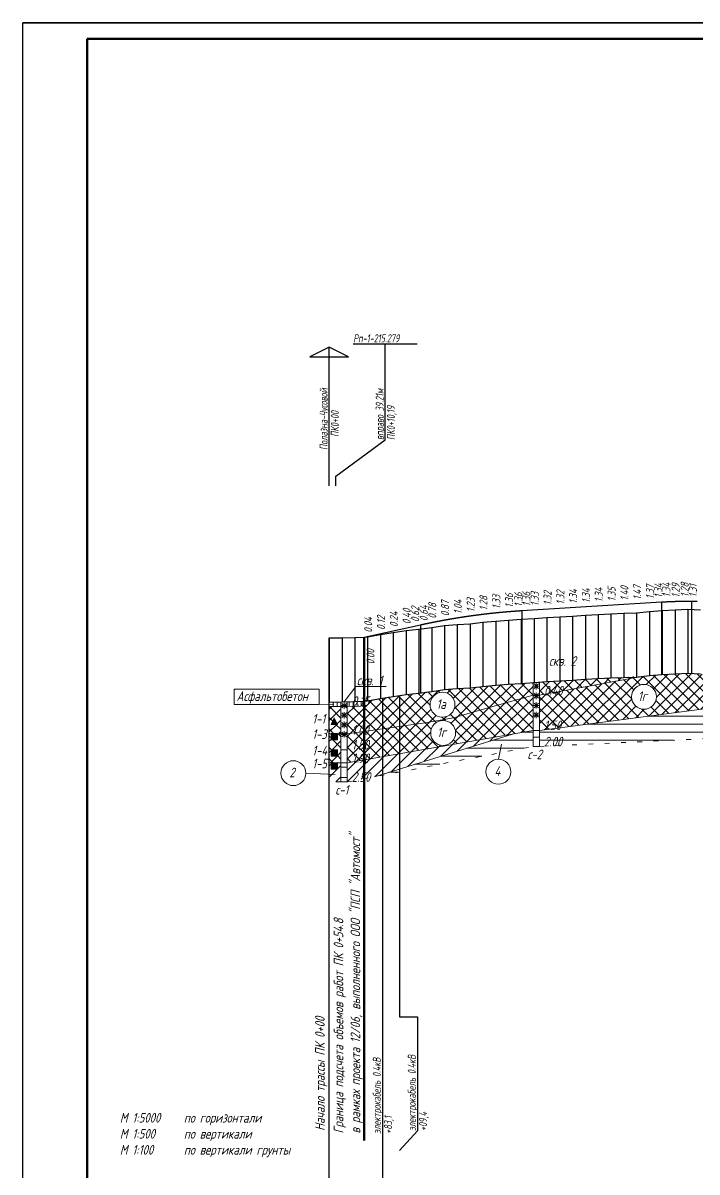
# Model space of a CAD drawing. Extents: x 2172 to 5772, y -842 to -248.
# Drawn here: x 2171.6 to 2382.1, y -607.3 to -248.5 of the extents above; entities that cross this region are included whole.
import ezdxf

# ---------------------------------------------------------------- set-up
doc = ezdxf.new("R2010")
doc.units = 0
doc.header["$MEASUREMENT"] = 0
for name, pattern in [('CONTI', [0]), ('STROT', [1.7, 0.5, -1.2]), ('TP0', [0])]:
    doc.linetypes.add(name, pattern=pattern)
doc.layers.get('0').update_dxf_attribs({"linetype": 'CONTINUOUS'})
for name, color, linetype in [('RAMKA', 7, 'CONTI'), ('РАБОЧИЕ_ОТМЕТКИ', 1, 'CONTINUOUS'), ('ЧЕРНЫЙ_ПРОФИЛЬ', 7, 'CONTINUOUS')]:
    doc.layers.add(name, color=color, linetype=linetype)
doc.layers.add('геология', color=7, linetype='CONTINUOUS', lineweight=20)
doc.layers.add('КРАСНЫЙ_ПРОФИЛЬ', color=1, linetype='CONTINUOUS', lineweight=30)
doc.styles.add('eskd', font='spds.shx', dxfattribs={"width": 1.2, "oblique": 15})
doc.styles.add('ГОСТ', font='gost.TTF', dxfattribs={"oblique": 15, "height": 1})
pattern_1 = [(45, (2172.2283, -872.4663), (-1.767767, 1.767767), []), (135, (2172.2283, -872.4663), (-1.767767, -1.767767), [])]

msp = doc.modelspace()

# ---------------------------------------------------------------- hatches: boundary and pattern name
at = {"layer": 'геология', "linetype": 'Continuous'}
h = msp.add_hatch(dxfattribs=at)
h.set_pattern_fill('ANSI37', color=1, scale=20, style=0)
h.paths.add_polyline_path([(2391.96, -451.88), (2391.19, -451.79), (2387.22, -451.92), (2383.23, -451.78), (2379.23, -451.58), (2375.23, -451.7), (2371.23, -451.97), (2367.23, -452.28), (2365.23, -452.49), (2343.73, -456.44), (2332.89, -458.42), (2332.89, -469.42), (2391.96, -461.66)])
edge = h.paths.add_edge_path(flags=16)
edge.add_arc((2365.54, -458.92), 3.89, 0, 360)
h = msp.add_hatch(dxfattribs=at)
h.set_pattern_fill('ANSI37', color=1, scale=20, style=0)
h.set_pattern_definition(pattern_1)
h.paths.add_polyline_path([(2270.88, -461.99), (2267.23, -461.99), (2267.23, -470.49), (2267.8, -470.49), (2267.8, -470.33), (2269.8, -470.33), (2269.8, -470.49), (2270.88, -470.49)])
h.paths.add_polyline_path([(2268.8, -465.53), (2269.8, -467.53), (2267.8, -467.53)], flags=16)
h.paths.add_polyline_path([(2283.85, -459.36), (2283.23, -459.46), (2279.23, -460.15), (2277.23, -460.27), (2277.23, -461.82), (2272.88, -461.99), (2272.88, -470.49), (2283.85, -468.93)])
h.paths.add_polyline_path([(2330.89, -458.42), (2330.89, -454.49), (2327.23, -454.78), (2323.23, -455.07), (2319.23, -455.37), (2315.23, -455.65), (2311.23, -456.18), (2307.23, -456.22), (2303.23, -456.64), (2299.23, -457.22), (2295.23, -457.74), (2291.23, -458.22), (2289.15, -458.52), (2289.15, -458.53), (2289.15, -468.18), (2297.18, -467.05), (2306.05, -465.53), (2313.56, -463.25)])
h.paths.add_polyline_path([(2298.72, -461.39, -1), (2306.51, -461.39, -1)], flags=16)
h.paths.add_polyline_path([(2365.23, -452.49), (2363.23, -452.55), (2359.23, -452.82), (2355.23, -453), (2351.23, -453.2), (2347.23, -453.44), (2343.23, -453.71), (2339.23, -453.92), (2335.23, -454.18), (2331.89, -454.42), (2332.89, -454.42), (2332.89, -458.42), (2343.73, -456.44)])
h.paths.add_polyline_path([(2273.56, -471.51), (2281.65, -471.51), (2281.65, -467), (2273.56, -467)], flags=9)
h.paths.add_polyline_path([(2273.56, -462.49), (2281.44, -462.49), (2281.44, -457.99), (2273.56, -457.99)], flags=9)
h.paths.add_polyline_path([(2299.97, -463.45), (2305.29, -463.45), (2305.29, -458.94), (2299.97, -458.94)], flags=8)
h.paths.add_polyline_path([(2333.56, -459.24), (2342.3, -459.24), (2342.3, -454.74), (2333.56, -454.74)], flags=9)
h = msp.add_hatch(dxfattribs=at)
h.set_pattern_fill('ANSI31', scale=20, style=0)
h.set_pattern_definition([(45, (3009.719, -466.3003), (-1.767767, 1.767767), [])])
h.paths.add_polyline_path([(3024.68, -465.91), (3015.76, -464.47), (3007.24, -462.45), (2997.85, -461.68), (2997.85, -470.68), (3055.94, -477.73), (3055.94, -469.73), (3044.55, -467.49), (3036.55, -466.35), (3028.12, -466.35), (3024.68, -465.91, -0.370657), (3027.98, -469.75, -1), (3020.2, -469.75, -0.459155)], flags=16)
h.paths.add_polyline_path([(2270.88, -479.49), (2269.8, -479.49), (2269.8, -481.49), (2267.8, -481.49), (2267.8, -479.49), (2267.23, -479.49), (2267.23, -485.49), (2270.88, -485.49)])
h.paths.add_polyline_path([(2283.85, -477.58), (2272.88, -479.49), (2272.88, -485.49), (2281.35, -483.87), (2283.85, -483.1)])
h.paths.add_polyline_path([(2289.15, -476.66), (2283.85, -477.58), (2283.85, -483.1), (2289.15, -481.46)])
h.paths.add_polyline_path([(2324.49, -470.53), (2289.15, -476.66), (2289.15, -481.46)])
h.paths.add_polyline_path([(2452.64, -457.26), (2408.72, -463.75), (2452.64, -462.26)])
h.paths.add_polyline_path([(2471.99, -457.35), (2454.64, -457.26), (2454.64, -462.26), (2471.99, -463.35)])
h.paths.add_polyline_path([(2488.41, -456.14), (2473.99, -457.35), (2473.99, -463.35)])
h.paths.add_polyline_path([(2875.22, -457.24), (2858.12, -459.78, -0.155125), (2858.84, -462.03, -0.157311), (2858.1, -464.3), (2875.22, -464.24)])
h.paths.add_polyline_path([(2851.06, -462.03, -0.0993), (2851.36, -460.52), (2841.52, -461.43), (2819.36, -464.43), (2851.8, -464.32, -0.15899)])
h.paths.add_polyline_path([(2745.59, -484.75), (2715.94, -483.84), (2745.59, -505.75)])
h.paths.add_polyline_path([(2738.51, -490.07, -1), (2730.73, -490.07, -1)], flags=16)
h.paths.add_polyline_path([(2752.78, -485.12), (2747.59, -484.75), (2747.59, -505.75)])
h.paths.add_polyline_path([(2935.15, -460.11), (2926.47, -461.49), (2918.13, -462.45), (2908.33, -462.13), (2902.6, -461.02), (2893.45, -459.68), (2877.22, -457.24), (2877.22, -464.24), (2902.58, -467.01), (2935.15, -467.61)])
h.paths.add_polyline_path([(2995.85, -461.68), (2976.39, -460.02), (2968.65, -459.63), (2964.35, -460.26), (2952.45, -460.33), (2937.15, -460.11), (2937.15, -467.61), (2995.85, -470.68)])
h.paths.add_polyline_path([(2965.26, -464.37, -1), (2973.04, -464.37, -1)], flags=16)
h.paths.add_polyline_path([(3024.68, -465.91), (3015.76, -464.47), (3007.24, -462.45), (2997.85, -461.68), (2997.85, -470.68), (3023.62, -473.61, -0.37925), (3020.2, -469.75, -0.459155)], flags=0)
h.paths.add_polyline_path([(3055.94, -469.73), (3044.55, -467.49), (3036.55, -466.35), (3028.12, -466.35), (3015.76, -464.47), (3007.24, -462.45), (2997.85, -461.68), (2997.85, -470.68), (3055.94, -477.73)])
h.paths.add_polyline_path([(3020.2, -469.75, -1), (3027.98, -469.75, -1)], flags=0)
h.paths.add_polyline_path([(3022.11, -471.8), (3026.34, -471.8), (3026.34, -467.3), (3022.11, -467.3)], flags=8)
h.paths.add_polyline_path([(2998.52, -471.4), (3006.62, -471.4), (3006.62, -466.9), (2998.52, -466.9)], flags=8)
h.paths.add_polyline_path([(2998.52, -471.4), (3006.62, -471.4), (3006.62, -466.9), (2998.52, -466.9)], flags=8)
h = msp.add_hatch(dxfattribs=at)
h.set_pattern_fill('ANSI31', scale=10, angle=45, style=0)
h.set_pattern_definition([(90, (2172.2283, -872.4663), (-1.25, 2e-16), [])])
h.paths.add_polyline_path([(2270.88, -460.51), (2267.23, -460.54), (2267.23, -461.99), (2270.88, -461.99)])
h.paths.add_polyline_path([(2277.23, -460.27), (2275.23, -460.39), (2271.88, -460.49), (2272.88, -460.49), (2272.88, -461.99), (2277.23, -461.82)])
h.paths.add_polyline_path([(2273.56, -462.49), (2281.44, -462.49), (2281.44, -457.99), (2273.56, -457.99)], flags=9)
h = msp.add_hatch(dxfattribs=at)
h.set_pattern_fill('ANSI37', color=1, scale=20, style=0)
h.set_pattern_definition(pattern_1)
h.paths.add_polyline_path([(2289.15, -458.52), (2287.23, -458.81), (2283.85, -459.36), (2283.85, -468.93), (2289.15, -468.18)])
h = msp.add_hatch(dxfattribs=at)
h.set_pattern_fill('ANSI37', color=1, scale=20, style=0)
h.set_pattern_definition(pattern_1)
h.paths.add_polyline_path([(2330.89, -469.42), (2330.89, -458.42), (2313.56, -463.25), (2306.05, -465.53), (2297.18, -467.05), (2289.15, -468.18), (2289.15, -476.66)])
h.paths.add_polyline_path([(2298.92, -470.19, -1), (2306.71, -470.19, -1)], flags=16)
h = msp.add_hatch(dxfattribs=at)
h.set_pattern_fill('ANSI31', scale=20, angle=135, style=0)
h.set_pattern_definition([(180, (2172.2283, -872.4663), (-4e-16, -2.5), [])])
h.paths.add_polyline_path([(2471.99, -463.35), (2454.64, -462.26), (2454.64, -472.26), (2458.65, -478.97), (2471.99, -477.35)])
h.paths.add_polyline_path([(2452.64, -472.26), (2452.64, -462.26), (2442.52, -462.6), (2442.25, -463.7, -0.414214), (2446.14, -467.59, -1), (2438.36, -467.59, -0.414214), (2442.25, -463.7), (2442.52, -462.6), (2408.72, -463.75), (2406.67, -464.05), (2406.67, -480.05), (2439.39, -480.84)])
h.paths.add_polyline_path([(2419.86, -470.83, -1), (2427.64, -470.83, -1)], flags=16)
h.paths.add_polyline_path([(2439.39, -480.84), (2406.67, -480.05), (2406.67, -502.05)])
h.paths.add_polyline_path([(2419.76, -485.54, -1), (2427.54, -485.54, -1)], flags=16)
h.paths.add_polyline_path([(2404.67, -480.05), (2396.99, -480.26), (2404.67, -502.05)])
h.paths.add_polyline_path([(2404.67, -464.05), (2393.96, -461.66), (2393.96, -471.66), (2396.99, -480.26), (2404.67, -480.05)])
h.paths.add_polyline_path([(2391.96, -461.66), (2332.89, -469.42), (2332.89, -474.42), (2391.96, -471.66)])
h.paths.add_polyline_path([(2388.88, -466.43), (2388.88, -464.43), (2390.88, -464.43), (2390.88, -466.43)], flags=16)
h.paths.add_polyline_path([(2330.89, -474.42), (2330.89, -469.42), (2324.49, -470.53), (2289.15, -481.46), (2289.15, -482.38)])
h.paths.add_polyline_path([(2289.15, -482.38), (2289.15, -481.46), (2283.85, -483.1), (2283.85, -483.39)])
h.paths.add_polyline_path([(2283.85, -483.1), (2281.35, -483.87), (2283.85, -483.39)])
h.paths.add_polyline_path([(2455.32, -472.99), (2464.06, -472.99), (2464.06, -468.48), (2455.32, -468.48)], flags=24)
h.paths.add_polyline_path([(2450.17, -476.98), (2457.83, -476.98), (2457.83, -472.47), (2450.17, -472.47)], flags=9)
h.paths.add_polyline_path([(2421.77, -472.88), (2426, -472.88), (2426, -468.38), (2421.77, -468.38)], flags=8)
h.paths.add_polyline_path([(2407.35, -480.7), (2416.09, -480.7), (2416.09, -476.19), (2407.35, -476.19)], flags=24)
h.paths.add_polyline_path([(2407.35, -464.74), (2415.45, -464.74), (2415.45, -460.23), (2407.35, -460.23)], flags=9)
h.paths.add_polyline_path([(2421.66, -487.59), (2425.68, -487.59), (2425.68, -483.09), (2421.66, -483.09)], flags=8)
h.paths.add_polyline_path([(2407.35, -502.84), (2415.87, -502.84), (2415.87, -498.34), (2407.35, -498.34)], flags=9)
h.paths.add_polyline_path([(2394.63, -472.38), (2403.37, -472.38), (2403.37, -467.87), (2394.63, -467.87)], flags=24)
h.paths.add_polyline_path([(2389.48, -476.37), (2396.93, -476.37), (2396.93, -471.86), (2389.48, -471.86)], flags=9)
h.paths.add_polyline_path([(2382.23, -466.93), (2389.9, -466.93), (2389.9, -462.43), (2382.23, -462.43)], flags=24)
h.paths.add_polyline_path([(2333.56, -470.09), (2341.45, -470.09), (2341.45, -465.58), (2333.56, -465.58)], flags=24)
h.paths.add_polyline_path([(2333.56, -475.15), (2342.3, -475.15), (2342.3, -470.65), (2333.56, -470.65)], flags=9)
msp.add_hatch(color=7, dxfattribs=at).paths.add_polyline_path([(2268.8, -465.53), (2267.8, -467.53), (2269.8, -467.53)])
h = msp.add_hatch(dxfattribs=at)
h.set_pattern_fill('ANSI37', color=1, scale=20, style=0)
h.set_pattern_definition(pattern_1)
h.paths.add_polyline_path([(2283.85, -468.93), (2272.88, -470.49), (2272.88, -479.49), (2283.85, -477.58)])
h = msp.add_hatch(dxfattribs=at)
h.set_pattern_fill('ANSI37', color=1, scale=20, style=0)
h.set_pattern_definition(pattern_1)
h.paths.add_polyline_path([(2289.15, -468.18), (2283.85, -468.93), (2283.85, -477.58), (2289.15, -476.66)])
h = msp.add_hatch(dxfattribs=at)
h.set_pattern_fill('ANSI31', scale=26, angle=135, style=0)
h.set_pattern_definition([(180, (5083.623, -2918.8065), (-7e-16, -3.25), [])])
h.paths.add_polyline_path([(2332.89, -469.42), (2330.89, -469.42), (2330.89, -474.42), (2332.89, -474.42)])
h = msp.add_hatch(dxfattribs=at)
h.set_pattern_fill('ANSI37', color=1, scale=20, style=0)
h.paths.add_polyline_path([(2270.88, -470.49), (2269.8, -470.49), (2269.8, -472.33), (2267.8, -472.33), (2267.8, -470.49), (2267.23, -470.49), (2267.23, -479.49), (2270.88, -479.49)])
h.paths.add_polyline_path([(2269.8, -475.43), (2269.8, -477.43), (2267.8, -477.43), (2267.8, -475.43)], flags=16)
at = {"layer": 'геология', "ltscale": 7}
for points in [[(2269.8, -472.33), (2269.8, -470.33), (2267.8, -470.33), (2267.8, -472.33)], [(2269.8, -477.43), (2269.8, -475.43), (2267.8, -475.43), (2267.8, -477.43)], [(2269.8, -481.49), (2269.8, -479.49), (2267.8, -479.49), (2267.8, -481.49)]]:
    msp.add_hatch(color=7, dxfattribs=at).paths.add_polyline_path(points)
at = {"layer": 'геология', "linetype": 'Continuous'}
h = msp.add_hatch(dxfattribs=at)
h.set_pattern_fill('ANSI31', scale=26, angle=135, style=0)
h.set_pattern_definition([(180, (5067.7794, -2924.8748), (-7e-16, -3.25), [])])
h.paths.add_polyline_path([(2272.88, -479.49), (2270.88, -479.49), (2270.88, -485.49), (2272.88, -485.49)])

# ---------------------------------------------------------------- linework, layer by layer
at = {"linetype": 'TP0'}
for p, q in [((2171.6, -842.48), (2171.6, -248.48)), ((2171.6, -248.48), (3301.6, -248.48)), ((3301.6, -248.48), (2171.6, -248.48)), ((2267.23, -349.73), (2261.23, -352.73)), ((2267.23, -352.73), (2267.23, -349.73)), ((2273.23, -352.73), (2267.23, -349.73)), ((2274.75, -348.71), (2294.75, -348.71)), ((2284.75, -378.71), (2284.75, -348.71)), ((2261.23, -352.73), (2273.23, -352.73)), ((2267.23, -377.73), (2267.23, -352.73)), ((2267.23, -390.03), (2267.23, -377.73)), ((2269.27, -390.01), (2284.75, -378.71)), ((2267.23, -393.03), (2267.23, -390.03)), ((2269.27, -393.01), (2269.27, -390.01)), ((2289.15, -458.53), (2289.15, -558.85)), ((2283.85, -459.36), (2283.85, -553.85)), ((2283.85, -553.85), (2283.85, -559.73)), ((2283.85, -559.73), (2283.85, -595.35)), ((2294.77, -558.85), (2294.77, -594.47))]:
    msp.add_line(p, q, dxfattribs=at)
at = {"linetype": 'Continuous'}
for p, q in [((2267.23, -612.48), (2267.23, -440.54)), ((2283.85, -595.35), (2283.85, -600.22)), ((2294.77, -594.47), (2289.15, -600.59)), ((2283.85, -600.22), (2283.85, -612.48))]:
    msp.add_line(p, q, dxfattribs=at)
at = {"color": 1, "linetype": 'Continuous', "lineweight": 50}
msp.add_line((2278.19, -597.47), (2278.19, -440.29), dxfattribs=at)
at = {"linetype": 'Continuous'}
msp.add_lwpolyline([(2289.15, -558.85), (2294.77, -558.85)], dxfattribs=at)
at = {"layer": 'RAMKA', "color": 250, "lineweight": 70}
for p, q in [((2191.6, -837.48), (2191.6, -253.48)), ((2191.6, -253.48), (3296.6, -253.48))]:
    msp.add_line(p, q, dxfattribs=at)
at = {"layer": 'геология', "color": 7, "linetype": 'Continuous'}
for p, q in [((2271.88, -460.49), (2275.53, -455.69)), ((2275.53, -455.69), (2284.97, -455.69)), ((2330.89, -454.42), (2332.89, -454.42)), ((2343.73, -456.44), (2365.23, -452.49)), ((2313.56, -463.25), (2330.89, -458.42)), ((2330.89, -458.42), (2332.89, -458.42)), ((2330.89, -458.42), (2332.89, -458.42)), ((2332.89, -458.42), (2343.73, -456.44)), ((2264.07, -461.34), (2268.69, -461.18)), ((2270.88, -461.99), (2267.23, -461.99)), ((2270.88, -461.99), (2272.88, -461.99)), ((2272.88, -461.99), (2270.88, -461.99)), ((2272.88, -461.99), (2277.23, -461.82)), ((2277.23, -461.82), (2277.23, -460.27)), ((2332.89, -469.42), (2391.96, -461.66)), ((2268.8, -465.53), (2267.8, -467.53)), ((2269.8, -467.53), (2268.8, -465.53)), ((2297.18, -467.05), (2306.05, -465.53)), ((2306.05, -465.53), (2313.56, -463.25)), ((2267.8, -467.53), (2269.8, -467.53)), ((2272.88, -470.49), (2297.18, -467.05)), ((2272.88, -479.49), (2330.89, -469.42)), ((2330.89, -469.42), (2332.89, -469.42)), ((2330.89, -469.42), (2332.89, -469.42)), ((2270.88, -470.49), (2267.23, -470.49)), ((2268.8, -470.33), (2267.8, -472.33)), ((2267.8, -472.33), (2269.8, -472.33)), ((2269.8, -472.33), (2268.8, -470.33)), ((2270.88, -470.49), (2272.88, -470.49)), ((2270.88, -470.49), (2272.88, -470.49)), ((2324.49, -470.53), (2281.35, -483.87)), ((2270.88, -475.49), (2272.88, -475.49)), ((2320.06, -478.43), (2321.06, -473.74)), ((2330.89, -474.42), (2332.89, -474.42)), ((2330.89, -474.42), (2332.89, -474.42)), ((2270.88, -479.49), (2267.23, -479.49)), ((2270.88, -479.49), (2272.88, -479.49)), ((2270.88, -479.49), (2272.88, -479.49)), ((2259.92, -482.76), (2269.06, -483.16)), ((2270.88, -485.49), (2272.88, -485.49))]:
    msp.add_line(p, q, dxfattribs=at)
at = {"layer": 'геология', "color": 7, "linetype": 'Continuous', "ltscale": 5}
for p, q in [((2330.89, -454.42), (2330.89, -474.42)), ((2332.89, -454.42), (2332.89, -474.42)), ((2270.88, -460.49), (2270.88, -485.49)), ((2272.88, -460.49), (2272.88, -485.49))]:
    msp.add_line(p, q, dxfattribs=at)
at = {"layer": 'геология', "color": 1, "linetype": 'Continuous'}
for p, q in [((2330.9, -455.6), (2332.9, -455.6)), ((2331.2, -456.31), (2332.61, -454.89)), ((2332.61, -456.31), (2331.2, -454.89)), ((2331.9, -454.6), (2331.9, -456.6)), ((2330.9, -458.6), (2332.9, -458.6)), ((2331.2, -459.31), (2332.61, -457.89)), ((2332.61, -459.31), (2331.2, -457.89)), ((2331.9, -457.6), (2331.9, -459.6)), ((2270.9, -461.67), (2272.9, -461.67)), ((2271.19, -462.38), (2272.61, -460.96)), ((2272.61, -462.38), (2271.19, -460.96)), ((2271.9, -460.67), (2271.9, -462.67)), ((2330.9, -461.6), (2332.9, -461.6)), ((2331.2, -462.31), (2332.61, -460.89)), ((2332.61, -462.31), (2331.2, -460.89)), ((2331.9, -460.6), (2331.9, -462.6)), ((2270.9, -464.67), (2272.9, -464.67)), ((2271.19, -465.38), (2272.61, -463.96)), ((2272.61, -465.38), (2271.19, -463.96)), ((2271.9, -463.67), (2271.9, -465.67)), ((2330.9, -464.6), (2332.9, -464.6)), ((2331.2, -465.31), (2332.61, -463.89)), ((2332.61, -465.31), (2331.2, -463.89)), ((2331.9, -463.6), (2331.9, -465.6)), ((2270.9, -467.67), (2272.9, -467.67)), ((2271.19, -468.38), (2272.61, -466.96)), ((2272.61, -468.38), (2271.19, -466.96)), ((2271.19, -471.38), (2272.61, -469.96)), ((2272.61, -471.38), (2271.19, -469.96)), ((2271.9, -466.67), (2271.9, -468.67)), ((2271.9, -469.67), (2271.9, -471.67)), ((2270.9, -470.67), (2272.9, -470.67))]:
    msp.add_line(p, q, dxfattribs=at)
at = {"layer": 'геология', "color": 7, "ltscale": 7}
for p, q in [((2269.8, -470.33), (2267.8, -470.33)), ((2267.8, -470.33), (2267.8, -472.33)), ((2267.8, -472.33), (2269.8, -472.33)), ((2269.8, -472.33), (2269.8, -470.33)), ((2269.8, -475.43), (2267.8, -475.43)), ((2267.8, -475.43), (2267.8, -477.43)), ((2269.8, -477.43), (2269.8, -475.43)), ((2267.8, -477.43), (2269.8, -477.43)), ((2269.8, -479.49), (2267.8, -479.49)), ((2267.8, -479.49), (2267.8, -481.49)), ((2269.8, -481.49), (2269.8, -479.49)), ((2267.8, -481.49), (2269.8, -481.49))]:
    msp.add_line(p, q, dxfattribs=at)
at = {"layer": 'геология', "color": 7, "linetype": 'STROT', "ltscale": 3}
for p, q in [((2332.89, -474.42), (2391.96, -471.66)), ((2272.88, -485.49), (2330.89, -474.42)), ((2270.88, -485.49), (2267.23, -485.49))]:
    msp.add_line(p, q, dxfattribs=at)
at = {"layer": 'геология', "color": 7, "linetype": 'Continuous'}
msp.add_lwpolyline([(2237.57, -456.52), (2264.07, -456.52), (2264.07, -461.34), (2237.57, -461.34)], close=True, dxfattribs=at)
for centre in [(2365.54, -458.92), (2302.61, -461.39), (2302.81, -470.19), (2256.03, -482.76), (2320.06, -482.32)]:
    msp.add_circle(centre, 3.89, dxfattribs=at)
at = {"layer": 'КРАСНЫЙ_ПРОФИЛЬ'}
for p, q in [((2327.4, -431.98), (2371.04, -429.3)), ((2371.04, -429.3), (2371.04, -451.97)), ((2380.39, -429.01), (2380.39, -451.63)), ((2327.4, -431.98), (2327.4, -454.69)), ((2278.19, -440.29), (2295.69, -436.44)), ((2295.69, -436.44), (2295.69, -457.71)), ((2278.19, -440.29), (2278.19, -460.28))]:
    msp.add_line(p, q, dxfattribs=at)
for points in [[(2371.04, -429.3), (2371.08, -429.29), (2371.12, -429.29), (2371.16, -429.29), (2371.2, -429.29), (2371.23, -429.28), (2371.24, -429.28), (2371.28, -429.28), (2371.32, -429.28), (2371.36, -429.28), (2371.4, -429.27), (2371.44, -429.27), (2371.48, -429.27), (2371.52, -429.27), (2371.56, -429.27), (2371.6, -429.26), (2371.64, -429.26), (2371.68, -429.26), (2371.72, -429.26), (2371.76, -429.25), (2371.8, -429.25), (2371.84, -429.25), (2371.88, -429.25), (2371.92, -429.24), (2371.96, -429.24), (2372, -429.24), (2372.04, -429.24), (2372.08, -429.24), (2372.12, -429.23), (2372.16, -429.23), (2372.2, -429.23), (2372.24, -429.23), (2372.28, -429.23), (2372.32, -429.22), (2372.36, -429.22), (2372.4, -429.22), (2372.44, -429.22), (2372.48, -429.21), (2372.52, -429.21), (2372.56, -429.21), (2372.6, -429.21), (2372.64, -429.21), (2372.68, -429.2), (2372.72, -429.2), (2372.76, -429.2), (2372.8, -429.2), (2372.84, -429.2), (2372.88, -429.19), (2372.92, -429.19), (2372.96, -429.19), (2373, -429.19), (2373.04, -429.19), (2373.08, -429.18), (2373.12, -429.18), (2373.16, -429.18), (2373.2, -429.18), (2373.24, -429.18), (2373.28, -429.18), (2373.32, -429.17), (2373.36, -429.17), (2373.4, -429.17), (2373.44, -429.17), (2373.48, -429.17), (2373.52, -429.16), (2373.56, -429.16), (2373.6, -429.16), (2373.64, -429.16), (2373.68, -429.16), (2373.72, -429.16), (2373.76, -429.15), (2373.8, -429.15), (2373.84, -429.15), (2373.88, -429.15), (2373.92, -429.15), (2373.96, -429.14), (2374, -429.14), (2374.04, -429.14), (2374.08, -429.14), (2374.12, -429.14), (2374.16, -429.14), (2374.2, -429.13), (2374.24, -429.13), (2374.28, -429.13), (2374.32, -429.13), (2374.36, -429.13), (2374.4, -429.13), (2374.44, -429.13), (2374.48, -429.12), (2374.52, -429.12), (2374.56, -429.12), (2374.6, -429.12), (2374.64, -429.12), (2374.68, -429.12), (2374.72, -429.11), (2374.76, -429.11), (2374.8, -429.11), (2374.84, -429.11), (2374.88, -429.11), (2374.92, -429.11), (2374.96, -429.11), (2375, -429.1), (2375.04, -429.1), (2375.08, -429.1), (2375.12, -429.1), (2375.16, -429.1), (2375.2, -429.1), (2375.23, -429.1), (2375.24, -429.1), (2375.28, -429.09), (2375.32, -429.09), (2375.36, -429.09), (2375.4, -429.09), (2375.44, -429.09), (2375.48, -429.09), (2375.52, -429.09), (2375.56, -429.09), (2375.6, -429.08), (2375.64, -429.08), (2375.68, -429.08), (2375.72, -429.08), (2375.76, -429.08), (2375.8, -429.08), (2375.84, -429.08), (2375.88, -429.08), (2375.92, -429.07), (2375.96, -429.07), (2376, -429.07), (2376.04, -429.07), (2376.08, -429.07), (2376.12, -429.07), (2376.16, -429.07), (2376.2, -429.07), (2376.24, -429.07), (2376.28, -429.06), (2376.32, -429.06), (2376.36, -429.06), (2376.4, -429.06), (2376.44, -429.06), (2376.48, -429.06), (2376.52, -429.06), (2376.56, -429.06), (2376.6, -429.06), (2376.64, -429.06), (2376.68, -429.05), (2376.72, -429.05), (2376.76, -429.05), (2376.8, -429.05), (2376.84, -429.05), (2376.88, -429.05), (2376.92, -429.05), (2376.96, -429.05), (2377, -429.05), (2377.04, -429.05), (2377.08, -429.05), (2377.12, -429.04), (2377.16, -429.04), (2377.2, -429.04), (2377.24, -429.04), (2377.28, -429.04), (2377.32, -429.04), (2377.36, -429.04), (2377.4, -429.04), (2377.44, -429.04), (2377.48, -429.04), (2377.52, -429.04), (2377.56, -429.04), (2377.6, -429.03), (2377.64, -429.03), (2377.68, -429.03), (2377.72, -429.03), (2377.76, -429.03), (2377.8, -429.03), (2377.84, -429.03), (2377.88, -429.03), (2377.92, -429.03), (2377.96, -429.03), (2378, -429.03), (2378.04, -429.03), (2378.08, -429.03), (2378.12, -429.03), (2378.16, -429.03), (2378.2, -429.02), (2378.24, -429.02), (2378.28, -429.02), (2378.32, -429.02), (2378.36, -429.02), (2378.4, -429.02), (2378.44, -429.02), (2378.48, -429.02), (2378.52, -429.02), (2378.56, -429.02), (2378.6, -429.02), (2378.64, -429.02), (2378.68, -429.02), (2378.72, -429.02), (2378.76, -429.02), (2378.8, -429.02), (2378.84, -429.02), (2378.88, -429.02), (2378.92, -429.02), (2378.96, -429.02), (2379, -429.02), (2379.04, -429.02), (2379.08, -429.01), (2379.12, -429.01), (2379.16, -429.01), (2379.2, -429.01), (2379.23, -429.01), (2379.24, -429.01), (2379.28, -429.01), (2379.32, -429.01), (2379.36, -429.01), (2379.4, -429.01), (2379.44, -429.01), (2379.48, -429.01), (2379.52, -429.01), (2379.56, -429.01), (2379.6, -429.01), (2379.64, -429.01), (2379.68, -429.01), (2379.72, -429.01), (2379.76, -429.01), (2379.8, -429.01), (2379.84, -429.01), (2379.88, -429.01), (2379.92, -429.01), (2379.96, -429.01), (2380, -429.01), (2380.04, -429.01), (2380.08, -429.01), (2380.12, -429.01), (2380.16, -429.01), (2380.2, -429.01), (2380.24, -429.01), (2380.28, -429.01), (2380.32, -429.01), (2380.36, -429.01), (2380.4, -429.01), (2380.44, -429.01), (2380.48, -429.01), (2380.52, -429.01), (2380.56, -429.01), (2380.6, -429.01), (2380.64, -429.01), (2380.68, -429.01), (2380.72, -429.01), (2380.76, -429.01), (2380.8, -429.01), (2380.84, -429.01), (2380.88, -429.01), (2380.92, -429.01), (2380.96, -429.01), (2381, -429.01), (2381.04, -429.01), (2381.08, -429.01), (2381.12, -429.01), (2381.16, -429.01), (2381.2, -429.01), (2381.24, -429.01), (2381.28, -429.01), (2381.32, -429.01), (2381.36, -429.01), (2381.4, -429.01), (2381.44, -429.01), (2381.48, -429.01), (2381.52, -429.01), (2381.56, -429.01), (2381.6, -429.01), (2381.64, -429.01), (2381.68, -429.01), (2381.72, -429.02), (2381.76, -429.02), (2381.8, -429.02), (2381.84, -429.02), (2381.88, -429.02), (2381.92, -429.02), (2381.96, -429.02), (2382, -429.02), (2382.04, -429.02), (2382.08, -429.02), (2382.12, -429.02)], [(2295.69, -436.44), (2295.73, -436.43), (2295.77, -436.42), (2295.81, -436.41), (2295.85, -436.4), (2295.89, -436.39), (2295.93, -436.38), (2295.97, -436.38), (2296.01, -436.37), (2296.05, -436.36), (2296.09, -436.35), (2296.13, -436.34), (2296.17, -436.33), (2296.21, -436.32), (2296.25, -436.31), (2296.29, -436.31), (2296.33, -436.3), (2296.37, -436.29), (2296.41, -436.28), (2296.45, -436.27), (2296.49, -436.26), (2296.53, -436.25), (2296.57, -436.25), (2296.61, -436.24), (2296.64, -436.23), (2296.68, -436.22), (2296.72, -436.21), (2296.76, -436.2), (2296.8, -436.19), (2296.84, -436.19), (2296.88, -436.18), (2296.92, -436.17), (2296.96, -436.16), (2297, -436.15), (2297.04, -436.14), (2297.08, -436.13), (2297.12, -436.13), (2297.16, -436.12), (2297.2, -436.11), (2297.24, -436.1), (2297.28, -436.09), (2297.32, -436.08), (2297.36, -436.07), (2297.4, -436.07), (2297.44, -436.06), (2297.48, -436.05), (2297.52, -436.04), (2297.56, -436.03), (2297.6, -436.02), (2297.64, -436.02), (2297.68, -436.01), (2297.72, -436), (2297.76, -435.99), (2297.8, -435.98), (2297.84, -435.97), (2297.88, -435.97), (2297.92, -435.96), (2297.96, -435.95), (2298, -435.94), (2298.04, -435.93), (2298.08, -435.92), (2298.12, -435.92), (2298.16, -435.91), (2298.2, -435.9), (2298.24, -435.89), (2298.28, -435.88), (2298.32, -435.87), (2298.36, -435.87), (2298.4, -435.86), (2298.44, -435.85), (2298.48, -435.84), (2298.52, -435.83), (2298.56, -435.82), (2298.6, -435.82), (2298.64, -435.81), (2298.68, -435.8), (2298.72, -435.79), (2298.76, -435.78), (2298.8, -435.77), (2298.84, -435.77), (2298.88, -435.76), (2298.92, -435.75), (2298.96, -435.74), (2299, -435.73), (2299.04, -435.73), (2299.08, -435.72), (2299.12, -435.71), (2299.16, -435.7), (2299.2, -435.69), (2299.23, -435.69), (2299.24, -435.69), (2299.28, -435.68), (2299.32, -435.67), (2299.36, -435.66), (2299.4, -435.65), (2299.44, -435.65), (2299.48, -435.64), (2299.52, -435.63), (2299.56, -435.62), (2299.6, -435.61), (2299.64, -435.61), (2299.68, -435.6), (2299.72, -435.59), (2299.76, -435.58), (2299.8, -435.57), (2299.84, -435.57), (2299.88, -435.56), (2299.92, -435.55), (2299.96, -435.54), (2300, -435.53), (2300.04, -435.53), (2300.08, -435.52), (2300.12, -435.51), (2300.16, -435.5), (2300.2, -435.49), (2300.24, -435.49), (2300.28, -435.48), (2300.32, -435.47), (2300.36, -435.46), (2300.4, -435.45), (2300.44, -435.45), (2300.48, -435.44), (2300.52, -435.43), (2300.56, -435.42), (2300.6, -435.42), (2300.64, -435.41), (2300.68, -435.4), (2300.72, -435.39), (2300.76, -435.38), (2300.8, -435.38), (2300.84, -435.37), (2300.88, -435.36), (2300.92, -435.35), (2300.96, -435.35), (2301, -435.34), (2301.04, -435.33), (2301.08, -435.32), (2301.12, -435.31), (2301.16, -435.31), (2301.2, -435.3), (2301.24, -435.29), (2301.28, -435.28), (2301.32, -435.28), (2301.36, -435.27), (2301.4, -435.26), (2301.44, -435.25), (2301.48, -435.25), (2301.52, -435.24), (2301.56, -435.23), (2301.6, -435.22), (2301.64, -435.21), (2301.68, -435.21), (2301.72, -435.2), (2301.76, -435.19), (2301.8, -435.18), (2301.84, -435.18), (2301.88, -435.17), (2301.92, -435.16), (2301.96, -435.15), (2302, -435.15), (2302.04, -435.14), (2302.08, -435.13), (2302.12, -435.12), (2302.16, -435.12), (2302.2, -435.11), (2302.24, -435.1), (2302.28, -435.09), (2302.32, -435.09), (2302.36, -435.08), (2302.4, -435.07), (2302.44, -435.06), (2302.48, -435.06), (2302.52, -435.05), (2302.56, -435.04), (2302.6, -435.03), (2302.64, -435.03), (2302.68, -435.02), (2302.72, -435.01), (2302.76, -435.01), (2302.8, -435), (2302.84, -434.99), (2302.88, -434.98), (2302.92, -434.98), (2302.96, -434.97), (2303, -434.96), (2303.04, -434.95), (2303.08, -434.95), (2303.12, -434.94), (2303.16, -434.93), (2303.2, -434.92), (2303.23, -434.92), (2303.24, -434.92), (2303.28, -434.91), (2303.32, -434.9), (2303.36, -434.9), (2303.4, -434.89), (2303.44, -434.88), (2303.48, -434.87), (2303.52, -434.87), (2303.56, -434.86), (2303.6, -434.85), (2303.64, -434.84), (2303.68, -434.84), (2303.72, -434.83), (2303.76, -434.82), (2303.8, -434.82), (2303.84, -434.81), (2303.88, -434.8), (2303.92, -434.79), (2303.96, -434.79), (2304, -434.78), (2304.04, -434.77), (2304.08, -434.77), (2304.12, -434.76), (2304.16, -434.75), (2304.2, -434.74), (2304.24, -434.74), (2304.28, -434.73), (2304.32, -434.72), (2304.36, -434.72), (2304.4, -434.71), (2304.44, -434.7), (2304.48, -434.7), (2304.52, -434.69), (2304.56, -434.68), (2304.6, -434.67), (2304.64, -434.67), (2304.68, -434.66), (2304.72, -434.65), (2304.76, -434.65), (2304.8, -434.64), (2304.84, -434.63), (2304.88, -434.63), (2304.92, -434.62), (2304.96, -434.61), (2305, -434.6), (2305.04, -434.6), (2305.08, -434.59), (2305.12, -434.58), (2305.16, -434.58), (2305.2, -434.57), (2305.24, -434.56), (2305.28, -434.56), (2305.32, -434.55), (2305.36, -434.54), (2305.4, -434.54), (2305.44, -434.53), (2305.48, -434.52), (2305.52, -434.51), (2305.56, -434.51), (2305.6, -434.5), (2305.64, -434.49), (2305.68, -434.49), (2305.72, -434.48), (2305.76, -434.47), (2305.8, -434.47), (2305.84, -434.46), (2305.88, -434.45), (2305.92, -434.45), (2305.96, -434.44), (2306, -434.43), (2306.04, -434.43), (2306.08, -434.42), (2306.12, -434.41), (2306.16, -434.41), (2306.2, -434.4), (2306.24, -434.39), (2306.28, -434.39), (2306.32, -434.38), (2306.36, -434.37), (2306.4, -434.37), (2306.44, -434.36), (2306.48, -434.35), (2306.52, -434.35), (2306.56, -434.34), (2306.6, -434.33), (2306.64, -434.33), (2306.68, -434.32), (2306.72, -434.31), (2306.76, -434.31), (2306.8, -434.3), (2306.84, -434.29), (2306.88, -434.29), (2306.92, -434.28), (2306.96, -434.27), (2307, -434.27), (2307.04, -434.26), (2307.08, -434.25), (2307.12, -434.25), (2307.16, -434.24), (2307.2, -434.24), (2307.23, -434.23), (2307.24, -434.23), (2307.28, -434.22), (2307.32, -434.22), (2307.36, -434.21), (2307.4, -434.2), (2307.44, -434.2), (2307.48, -434.19), (2307.52, -434.18), (2307.56, -434.18), (2307.6, -434.17), (2307.64, -434.16), (2307.68, -434.16), (2307.72, -434.15), (2307.76, -434.15), (2307.8, -434.14), (2307.84, -434.13), (2307.88, -434.13), (2307.92, -434.12), (2307.96, -434.11), (2308, -434.11), (2308.04, -434.1), (2308.08, -434.09), (2308.12, -434.09), (2308.16, -434.08), (2308.2, -434.08), (2308.24, -434.07), (2308.28, -434.06), (2308.32, -434.06), (2308.36, -434.05), (2308.4, -434.04), (2308.44, -434.04), (2308.48, -434.03), (2308.52, -434.03), (2308.56, -434.02), (2308.6, -434.01), (2308.64, -434.01), (2308.68, -434), (2308.72, -433.99), (2308.76, -433.99), (2308.8, -433.98), (2308.84, -433.98), (2308.88, -433.97), (2308.92, -433.96), (2308.96, -433.96), (2309, -433.95), (2309.04, -433.94), (2309.08, -433.94), (2309.12, -433.93), (2309.16, -433.93), (2309.2, -433.92), (2309.24, -433.91), (2309.28, -433.91), (2309.32, -433.9), (2309.36, -433.9), (2309.4, -433.89), (2309.44, -433.88), (2309.48, -433.88), (2309.52, -433.87), (2309.56, -433.87), (2309.6, -433.86), (2309.64, -433.85), (2309.68, -433.85), (2309.72, -433.84), (2309.76, -433.84), (2309.8, -433.83), (2309.84, -433.82), (2309.88, -433.82), (2309.92, -433.81), (2309.96, -433.81), (2310, -433.8), (2310.04, -433.79), (2310.08, -433.79), (2310.12, -433.78), (2310.16, -433.78), (2310.2, -433.77), (2310.24, -433.76), (2310.28, -433.76), (2310.32, -433.75), (2310.36, -433.75), (2310.4, -433.74), (2310.44, -433.74), (2310.48, -433.73), (2310.52, -433.72), (2310.56, -433.72), (2310.6, -433.71), (2310.64, -433.71), (2310.68, -433.7), (2310.72, -433.69), (2310.76, -433.69), (2310.8, -433.68), (2310.84, -433.68), (2310.88, -433.67), (2310.92, -433.67), (2310.96, -433.66), (2311, -433.65), (2311.04, -433.65), (2311.08, -433.64), (2311.12, -433.64), (2311.16, -433.63), (2311.2, -433.63), (2311.23, -433.62), (2311.24, -433.62), (2311.28, -433.61), (2311.32, -433.61), (2311.36, -433.6), (2311.4, -433.6), (2311.44, -433.59), (2311.48, -433.59), (2311.52, -433.58), (2311.56, -433.57), (2311.6, -433.57), (2311.64, -433.56), (2311.68, -433.56), (2311.72, -433.55), (2311.76, -433.55), (2311.8, -433.54), (2311.84, -433.54), (2311.88, -433.53), (2311.92, -433.52), (2311.96, -433.52), (2312, -433.51), (2312.04, -433.51), (2312.08, -433.5), (2312.12, -433.5), (2312.16, -433.49), (2312.2, -433.49), (2312.24, -433.48), (2312.28, -433.48), (2312.32, -433.47), (2312.36, -433.46), (2312.4, -433.46), (2312.44, -433.45), (2312.48, -433.45), (2312.52, -433.44), (2312.56, -433.44), (2312.6, -433.43), (2312.64, -433.43), (2312.68, -433.42), (2312.72, -433.42), (2312.76, -433.41), (2312.8, -433.4), (2312.84, -433.4), (2312.88, -433.39), (2312.92, -433.39), (2312.96, -433.38), (2313, -433.38), (2313.04, -433.37), (2313.08, -433.37), (2313.12, -433.36), (2313.16, -433.36), (2313.2, -433.35), (2313.24, -433.35), (2313.28, -433.34), (2313.32, -433.34), (2313.36, -433.33), (2313.4, -433.32), (2313.44, -433.32), (2313.48, -433.31), (2313.52, -433.31), (2313.56, -433.3), (2313.6, -433.3), (2313.64, -433.29), (2313.68, -433.29), (2313.72, -433.28), (2313.76, -433.28), (2313.8, -433.27), (2313.84, -433.27), (2313.88, -433.26), (2313.92, -433.26), (2313.96, -433.25), (2314, -433.25), (2314.04, -433.24), (2314.08, -433.24), (2314.12, -433.23), (2314.16, -433.23), (2314.2, -433.22), (2314.24, -433.22), (2314.28, -433.21), (2314.32, -433.21), (2314.36, -433.2), (2314.4, -433.2), (2314.44, -433.19), (2314.48, -433.19), (2314.52, -433.18), (2314.56, -433.18), (2314.6, -433.17), (2314.64, -433.17), (2314.68, -433.16), (2314.72, -433.16), (2314.76, -433.15), (2314.8, -433.15), (2314.84, -433.14), (2314.88, -433.14), (2314.92, -433.13), (2314.96, -433.13), (2315, -433.12), (2315.04, -433.12), (2315.08, -433.11), (2315.12, -433.11), (2315.16, -433.1), (2315.2, -433.1), (2315.23, -433.09), (2315.24, -433.09), (2315.28, -433.09), (2315.32, -433.08), (2315.36, -433.08), (2315.4, -433.07), (2315.44, -433.07), (2315.48, -433.06), (2315.52, -433.06), (2315.56, -433.05), (2315.6, -433.05), (2315.64, -433.04), (2315.68, -433.04), (2315.72, -433.03), (2315.76, -433.03), (2315.8, -433.02), (2315.84, -433.02), (2315.88, -433.01), (2315.92, -433.01), (2315.96, -433), (2316, -433), (2316.04, -433), (2316.08, -432.99), (2316.12, -432.99), (2316.16, -432.98), (2316.2, -432.98), (2316.24, -432.97), (2316.28, -432.97), (2316.32, -432.96), (2316.36, -432.96), (2316.4, -432.95), (2316.44, -432.95), (2316.48, -432.94), (2316.52, -432.94), (2316.56, -432.93), (2316.6, -432.93), (2316.64, -432.93), (2316.68, -432.92), (2316.72, -432.92), (2316.76, -432.91), (2316.8, -432.91), (2316.84, -432.9), (2316.88, -432.9), (2316.92, -432.89), (2316.96, -432.89), (2317, -432.88), (2317.04, -432.88), (2317.08, -432.88), (2317.12, -432.87), (2317.16, -432.87), (2317.2, -432.86), (2317.24, -432.86), (2317.28, -432.85), (2317.32, -432.85), (2317.36, -432.84), (2317.4, -432.84), (2317.44, -432.83), (2317.48, -432.83), (2317.52, -432.83), (2317.56, -432.82), (2317.6, -432.82), (2317.64, -432.81), (2317.68, -432.81), (2317.72, -432.8), (2317.76, -432.8), (2317.8, -432.8), (2317.84, -432.79), (2317.88, -432.79), (2317.92, -432.78), (2317.96, -432.78), (2318, -432.77), (2318.04, -432.77), (2318.08, -432.76), (2318.12, -432.76), (2318.16, -432.76), (2318.2, -432.75), (2318.24, -432.75), (2318.28, -432.74), (2318.32, -432.74), (2318.36, -432.73), (2318.4, -432.73), (2318.44, -432.73), (2318.48, -432.72), (2318.52, -432.72), (2318.56, -432.71), (2318.6, -432.71), (2318.64, -432.71), (2318.68, -432.7), (2318.72, -432.7), (2318.76, -432.69), (2318.8, -432.69), (2318.84, -432.68), (2318.88, -432.68), (2318.92, -432.68), (2318.96, -432.67), (2319, -432.67), (2319.04, -432.66), (2319.08, -432.66), (2319.12, -432.66), (2319.16, -432.65), (2319.2, -432.65), (2319.23, -432.64), (2319.24, -432.64), (2319.28, -432.64), (2319.32, -432.63), (2319.36, -432.63), (2319.4, -432.63), (2319.44, -432.62), (2319.48, -432.62), (2319.52, -432.61), (2319.56, -432.61), (2319.6, -432.61), (2319.64, -432.6), (2319.68, -432.6), (2319.72, -432.59), (2319.76, -432.59), (2319.8, -432.59), (2319.84, -432.58), (2319.88, -432.58), (2319.92, -432.57), (2319.96, -432.57), (2320, -432.57), (2320.04, -432.56), (2320.08, -432.56), (2320.12, -432.56), (2320.16, -432.55), (2320.2, -432.55), (2320.24, -432.54), (2320.28, -432.54), (2320.32, -432.54), (2320.36, -432.53), (2320.4, -432.53), (2320.44, -432.52), (2320.48, -432.52), (2320.52, -432.52), (2320.56, -432.51), (2320.6, -432.51), (2320.64, -432.5), (2320.68, -432.5), (2320.72, -432.5), (2320.76, -432.49), (2320.8, -432.49), (2320.84, -432.49), (2320.88, -432.48), (2320.92, -432.48), (2320.96, -432.47), (2321, -432.47), (2321.04, -432.47), (2321.08, -432.46), (2321.12, -432.46), (2321.16, -432.46), (2321.2, -432.45), (2321.24, -432.45), (2321.28, -432.45), (2321.32, -432.44), (2321.36, -432.44), (2321.4, -432.43), (2321.44, -432.43), (2321.48, -432.43), (2321.52, -432.42), (2321.56, -432.42), (2321.6, -432.42), (2321.64, -432.41), (2321.68, -432.41), (2321.72, -432.41), (2321.76, -432.4), (2321.8, -432.4), (2321.84, -432.39), (2321.88, -432.39), (2321.92, -432.39), (2321.96, -432.38), (2322, -432.38), (2322.04, -432.38), (2322.08, -432.37), (2322.12, -432.37), (2322.16, -432.37), (2322.2, -432.36), (2322.24, -432.36), (2322.28, -432.36), (2322.32, -432.35), (2322.36, -432.35), (2322.4, -432.35), (2322.44, -432.34), (2322.48, -432.34), (2322.52, -432.33), (2322.56, -432.33), (2322.6, -432.33), (2322.64, -432.32), (2322.68, -432.32), (2322.72, -432.32), (2322.76, -432.31), (2322.8, -432.31), (2322.84, -432.31), (2322.88, -432.3), (2322.92, -432.3), (2322.96, -432.3), (2323, -432.29), (2323.04, -432.29), (2323.08, -432.29), (2323.12, -432.28), (2323.16, -432.28), (2323.2, -432.28), (2323.23, -432.28), (2323.24, -432.27), (2323.28, -432.27), (2323.32, -432.27), (2323.36, -432.26), (2323.4, -432.26), (2323.44, -432.26), (2323.48, -432.25), (2323.52, -432.25), (2323.56, -432.25), (2323.6, -432.25), (2323.64, -432.24), (2323.68, -432.24), (2323.72, -432.24), (2323.76, -432.23), (2323.8, -432.23), (2323.84, -432.23), (2323.88, -432.22), (2323.92, -432.22), (2323.96, -432.22), (2324, -432.21), (2324.04, -432.21), (2324.08, -432.21), (2324.12, -432.2), (2324.16, -432.2), (2324.2, -432.2), (2324.24, -432.19), (2324.28, -432.19), (2324.32, -432.19), (2324.36, -432.19), (2324.4, -432.18), (2324.44, -432.18), (2324.48, -432.18), (2324.52, -432.17), (2324.56, -432.17), (2324.6, -432.17), (2324.64, -432.16), (2324.68, -432.16), (2324.72, -432.16), (2324.76, -432.16), (2324.8, -432.15), (2324.84, -432.15), (2324.88, -432.15), (2324.92, -432.14), (2324.96, -432.14), (2325, -432.14), (2325.04, -432.13), (2325.08, -432.13), (2325.12, -432.13), (2325.16, -432.13), (2325.2, -432.12), (2325.24, -432.12), (2325.28, -432.12), (2325.32, -432.11), (2325.36, -432.11), (2325.4, -432.11), (2325.44, -432.11), (2325.48, -432.1), (2325.52, -432.1), (2325.56, -432.1), (2325.6, -432.09), (2325.64, -432.09), (2325.68, -432.09), (2325.72, -432.09), (2325.76, -432.08), (2325.8, -432.08), (2325.84, -432.08), (2325.88, -432.07), (2325.92, -432.07), (2325.96, -432.07), (2326, -432.07), (2326.04, -432.06), (2326.08, -432.06), (2326.12, -432.06), (2326.16, -432.06), (2326.2, -432.05), (2326.24, -432.05), (2326.28, -432.05), (2326.32, -432.04), (2326.36, -432.04), (2326.4, -432.04), (2326.44, -432.04), (2326.48, -432.03), (2326.52, -432.03), (2326.56, -432.03), (2326.6, -432.03), (2326.64, -432.02), (2326.68, -432.02), (2326.72, -432.02), (2326.76, -432.02), (2326.8, -432.01), (2326.84, -432.01), (2326.88, -432.01), (2326.92, -432.01), (2326.96, -432), (2327, -432), (2327.04, -432), (2327.08, -432), (2327.12, -431.99), (2327.16, -431.99), (2327.2, -431.99), (2327.23, -431.99), (2327.24, -431.99), (2327.28, -431.98), (2327.32, -431.98), (2327.36, -431.98), (2327.4, -431.98)]]:
    msp.add_lwpolyline(points, dxfattribs=at)
at = {"layer": 'ЧЕРНЫЙ_ПРОФИЛЬ'}
for p, q in [((2331.23, -434.42), (2335.23, -434.14)), ((2335.23, -434.14), (2339.23, -433.91)), ((2335.23, -434.14), (2335.23, -454.14)), ((2339.23, -433.91), (2343.23, -433.7)), ((2339.23, -433.91), (2339.23, -453.91)), ((2343.23, -433.7), (2347.23, -433.44)), ((2343.23, -433.7), (2343.23, -453.7)), ((2347.23, -433.44), (2351.23, -433.21)), ((2347.23, -433.44), (2347.23, -453.44)), ((2351.23, -433.21), (2355.23, -432.97)), ((2351.23, -433.21), (2351.23, -453.21)), ((2355.23, -432.97), (2359.23, -432.84)), ((2355.23, -432.97), (2355.23, -452.97)), ((2359.23, -432.84), (2363.23, -432.73)), ((2359.23, -432.84), (2359.23, -452.84)), ((2363.23, -432.73), (2367.23, -432.28)), ((2363.23, -432.73), (2363.23, -452.73)), ((2367.23, -432.28), (2371.23, -431.97)), ((2367.23, -432.28), (2367.23, -452.28)), ((2371.23, -431.97), (2375.23, -431.7)), ((2371.23, -431.97), (2371.23, -451.97)), ((2375.23, -431.7), (2379.23, -431.58)), ((2375.23, -431.7), (2375.23, -451.7)), ((2379.23, -431.58), (2379.23, -451.58)), ((2379.23, -431.58), (2383.23, -431.78)), ((2291.23, -438.23), (2295.23, -437.78)), ((2295.23, -437.78), (2299.23, -437.26)), ((2295.23, -437.78), (2295.23, -457.78)), ((2299.23, -437.26), (2303.23, -436.67)), ((2299.23, -437.26), (2299.23, -457.26)), ((2303.23, -436.67), (2307.23, -436.31)), ((2303.23, -436.67), (2303.23, -456.67)), ((2307.23, -436.31), (2311.23, -436.09)), ((2307.23, -436.31), (2307.23, -456.31)), ((2311.23, -436.09), (2315.23, -435.65)), ((2311.23, -436.09), (2311.23, -456.09)), ((2315.23, -435.65), (2319.23, -435.32)), ((2315.23, -435.65), (2315.23, -455.65)), ((2319.23, -435.32), (2323.23, -435)), ((2319.23, -435.32), (2319.23, -455.32)), ((2323.23, -435), (2327.23, -434.71)), ((2323.23, -435), (2323.23, -455)), ((2327.23, -434.71), (2331.23, -434.42)), ((2327.23, -434.71), (2327.23, -454.71)), ((2331.23, -434.42), (2331.23, -454.42)), ((2267.23, -440.54), (2271.23, -440.51)), ((2267.23, -440.54), (2267.23, -460.54)), ((2271.23, -440.51), (2275.23, -440.39)), ((2271.23, -440.51), (2271.23, -460.51)), ((2275.23, -440.39), (2278.19, -440.29)), ((2275.23, -440.39), (2275.23, -460.39)), ((2278.19, -440.29), (2279.23, -440.14)), ((2278.19, -440.29), (2278.19, -460.29)), ((2279.23, -440.14), (2283.23, -439.43)), ((2279.23, -440.14), (2279.23, -460.14)), ((2283.23, -439.43), (2287.23, -438.79)), ((2283.23, -439.43), (2283.23, -459.43)), ((2287.23, -438.79), (2291.23, -438.23)), ((2287.23, -438.79), (2287.23, -458.79)), ((2291.23, -438.23), (2291.23, -458.23)), ((2367.23, -452.28), (2371.23, -451.97)), ((2371.23, -451.97), (2375.23, -451.7)), ((2375.23, -451.7), (2379.23, -451.58)), ((2379.23, -451.58), (2383.23, -451.78)), ((2311.23, -456.09), (2315.23, -455.65)), ((2315.23, -455.65), (2319.23, -455.32)), ((2319.23, -455.32), (2323.23, -455)), ((2323.23, -455), (2327.23, -454.71)), ((2327.23, -454.71), (2331.23, -454.42)), ((2331.23, -454.42), (2335.23, -454.14)), ((2335.23, -454.14), (2339.23, -453.91)), ((2339.23, -453.91), (2343.23, -453.7)), ((2343.23, -453.7), (2347.23, -453.44)), ((2347.23, -453.44), (2351.23, -453.21)), ((2351.23, -453.21), (2355.23, -452.97)), ((2355.23, -452.97), (2359.23, -452.84)), ((2359.23, -452.84), (2363.23, -452.73)), ((2363.23, -452.73), (2367.23, -452.28)), ((2283.23, -459.43), (2287.23, -458.79)), ((2287.23, -458.79), (2291.23, -458.23)), ((2291.23, -458.23), (2295.23, -457.78)), ((2295.23, -457.78), (2299.23, -457.26)), ((2299.23, -457.26), (2303.23, -456.67)), ((2303.23, -456.67), (2307.23, -456.31)), ((2307.23, -456.31), (2311.23, -456.09)), ((2267.23, -460.54), (2271.23, -460.51)), ((2271.23, -460.51), (2275.23, -460.39)), ((2275.23, -460.39), (2278.19, -460.29)), ((2278.19, -460.29), (2279.23, -460.14)), ((2279.23, -460.14), (2283.23, -459.43))]:
    msp.add_line(p, q, dxfattribs=at)

# ---------------------------------------------------------------- texts
at = {"style": 'eskd', "oblique": 10, "width": 0.8}
msp.add_text('Рп-1-215.279', height=2.5, dxfattribs=at).set_placement((2274.75, -348.21))
for s, p in [('Полазна-Чусовой', (2266.73, -381.82)), ('вправо 39.21м', (2284.25, -378.71)), ('ПК0+10,19', (2287.75, -378.71)), ('ПК0+00', (2270.23, -377.73)), ('электрокабель 0.4кВ', (2294.27, -594.47)), ('электрокабель 0.4кВ', (2283.35, -595.35)), ('+83,1', (2286.85, -595.35)), ('+09,4', (2297.77, -594.47))]:
    msp.add_text(s, height=2.5, rotation=90, dxfattribs=at).set_placement(p)
at = {"color": 1, "style": 'ГОСТ', "oblique": 15}
for s, p in [('в рамках проекта 12/06, выполненного ООО "ПСП "Автомост"', (2276.9, -595.29)), ('Граница подсчета объемов работ ПК 0+54.8', (2271.63, -595.29)), ('Начало трассы ПК 0+00', (2265.83, -594.47)), ('Начало трассы ПК 0+00', (2265.83, -594.47))]:
    msp.add_text(s, height=3, rotation=90, dxfattribs=at).set_placement(p)
at = {"style": 'ГОСТ', "oblique": 15}
for s, p in [('M 1:5000', (2201.84, -591.89)), ('по горизонтали', (2221.84, -591.89)), ('M 1:500', (2201.84, -596.89)), ('по вертикали', (2221.84, -596.89)), ('M 1:100', (2201.84, -601.89)), ('по вертикали грунты', (2221.84, -601.89))]:
    msp.add_text(s, height=3, dxfattribs=at).set_placement(p)
at = {"layer": 'геология', "color": 7, "lineweight": -3, "style": 'ГОСТ', "oblique": 15}
for s, p in [('скв. 2', (2335.85, -449.23)), ('скв. 1', (2275.84, -455.3)), ('с-2', (2329.16, -478.39)), ('с-1', (2269.15, -489.46))]:
    msp.add_text(s, height=3, dxfattribs=at).set_placement(p)
at = {"layer": 'геология', "color": 7, "linetype": 'CONTI', "style": 'ГОСТ', "oblique": 15}
for s, p in [('0.40', (2334.31, -458.49)), ('Асфальтобетон', (2238.29, -460.21)), ('0.15', (2274.31, -461.74)), ('1г', (2363.64, -460.22)), ('1а', (2300.72, -462.69)), ('1-1', (2261.91, -467.28)), ('1.50', (2334.31, -469.33)), ('1-3', (2261.91, -472.08)), ('1.00', (2274.31, -470.76)), ('1г', (2300.92, -471.49)), ('1.50', (2274.31, -475.4)), ('2.00', (2334.31, -474.4)), ('1-4', (2261.91, -477.19)), ('1.90', (2274.31, -479.61)), ('1-5', (2261.91, -481.25)), ('4', (2318.82, -483.62)), ('2', (2254.8, -484.06)), ('2.50', (2274.31, -485.47))]:
    msp.add_text(s, height=3, dxfattribs=at).set_placement(p)
at = {"layer": 'РАБОЧИЕ_ОТМЕТКИ', "style": 'ГОСТ', "oblique": 15}
for s, p in [('1.34', (2371.25, -428.02)), ('1.34', (2373.78, -427.83)), ('1.29', (2376.66, -427.95)), ('1.28', (2379.49, -427.77)), ('1.31', (2382.05, -427.82)), ('1.33', (2320.66, -431.49)), ('1.36', (2324.66, -431.12)), ('1.36', (2327.56, -430.84)), ('1.36', (2330.04, -430.64)), ('1.33', (2332.66, -430.59)), ('1.32', (2336.66, -430.34)), ('1.32', (2340.66, -430.1)), ('1.34', (2344.66, -429.85)), ('1.34', (2348.66, -429.61)), ('1.34', (2352.66, -429.36)), ('1.35', (2356.66, -429.12)), ('1.40', (2360.66, -428.87)), ('1.47', (2364.66, -428.63)), ('1.37', (2368.66, -428.38)), ('0.62', (2295.33, -435.57)), ('0.64', (2297.98, -435.29)), ('0.78', (2300.66, -434.54)), ('0.87', (2304.66, -433.77)), ('1.04', (2308.66, -433.08)), ('1.23', (2312.66, -432.47)), ('1.28', (2316.66, -431.94)), ('0.04', (2280.66, -438.91)), ('0.12', (2284.66, -438.03)), ('0.24', (2288.66, -437.15)), ('0.40', (2292.66, -436.27)), ('0.00', (2281.37, -448.8))]:
    msp.add_text(s, height=2.5, rotation=90, dxfattribs=at).set_placement(p)

doc.saveas('drawing.dxf')
